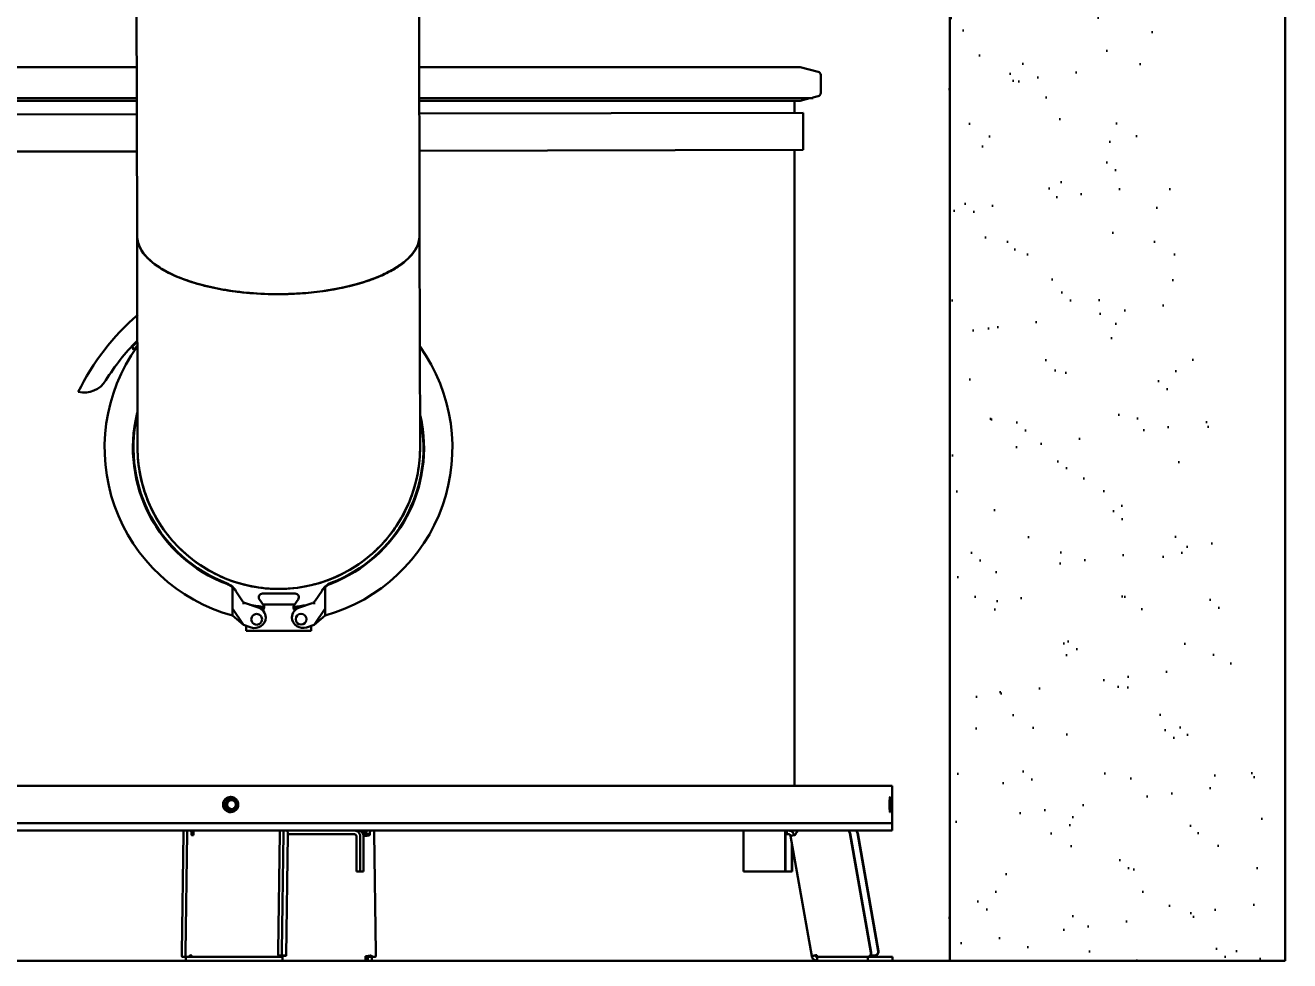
# Model space of a CAD drawing. Header units: millimetres. Extents: x 13935 to 21534, y -198 to 9202.
# Drawn here: x 18038 to 18718, y 1352 to 1856 of the extents above; entities that cross this region are included whole.
import ezdxf

# ---------------------------------------------------------------- set-up
doc = ezdxf.new("R2010")
doc.units = ezdxf.units.MM
doc.header["$LTSCALE"] = 326.7
doc.header["$PDMODE"] = 3
doc.header["$PDSIZE"] = 8
doc.layers.get('0').update_dxf_attribs({"linetype": 'CONTINUOUS'})
doc.layers.get('Defpoints').update_dxf_attribs({"linetype": 'CONTINUOUS'})
doc.styles.get("Standard").update_dxf_attribs({"font": 'calibri.ttf'})
doc.dimstyles.new('DIMSTYLE_1', dxfattribs={"dimtxt": 40, "dimasz": 35, "dimexe": 0.08, "dimexo": 1, "dimgap": 1, "dimtad": 1, "dimdsep": 46, "dimtxsty": 'Standard', "dimblk": '_FILLED', "dimblk1": '_FILLED', "dimblk2": '_FILLED', "dimcen": 0.09, "dimazin": 2, "dimtp": 0.01, "dimtm": 0.01, "dimtfac": 1, "dimtofl": 0, "dimtmove": 0, "dimatfit": 3, "dimldrblk": '_FILLED', "dimfxl": 1, "dimtolj": 1, "dimarcsym": 0})

# ---------------------------------------------------------------- blocks, each defined once
blk = doc.blocks.new('_FILLED')
at = {"color": 0, "linetype": 'ByBlock'}
blk.add_solid([(0, 0), (-1, 0.214), (-1, -0.214)], dxfattribs=at)
blk = doc.blocks.new('*D129')
at = {"color": 0, "linetype": 'Continuous', "lineweight": -2}
for p, q in [((17522.82, 2192.91), (17522.82, 2070.8)), ((18500.44, 2070.88), (17557.82, 2070.88)), ((18535.44, 1353.48), (18535.44, 2070.96))]:
    blk.add_line(p, q, dxfattribs=at)
at = {"layer": 'Defpoints', "color": 0}
for p in [(17522.82, 2193.91), (17522.82, 2070.88), (18535.44, 1352.48)]:
    blk.add_point(p, dxfattribs=at)
at = {"color": 0, "linetype": 'ByBlock', "lineweight": -2, "xscale": 35, "yscale": 35, "zscale": 35, "rotation": 180}
blk.add_blockref('_FILLED', (17522.82, 2070.88), dxfattribs=at)
at = {"color": 0, "linetype": 'ByBlock', "lineweight": -2, "xscale": 35, "yscale": 35, "zscale": 35}
blk.add_blockref('_FILLED', (18535.44, 2070.88), dxfattribs=at)
at = {"color": 0, "lineweight": 30, "insert": (17857.49, 2125.21), "char_height": 40, "attachment_point": 2, "line_spacing_factor": 0.9}
blk.add_mtext('\\A1;\\A1;1010', dxfattribs=at)

msp = doc.modelspace()

# ---------------------------------------------------------------- hatches: boundary and pattern name
at = {"linetype": 'Continuous', "lineweight": 30}
h = msp.add_hatch(dxfattribs=at)
h.set_pattern_fill('AR-SAND', color=0)
h.set_pattern_definition([(37.5, (7166.648, 127.31), (-1.60003, 48.94132), [0, -38.608, 0, -43.18, 0, -41.275]), (7.5, (7166.65, 127.31), (44.95233, 71.6825), [0, -20.828, 0, -34.798, 0, -13.335]), (327.5, (7135.406, 127.31), (79.09924, 0.14372), [0, -12.7, 0, -45.72, 0, -59.69]), (317.5, (7135.406, 127.31), (76.35565, 22.29293), [0, -6.35, 0, -29.972, 0, -34.29])])
edge = h.paths.add_edge_path()
edge.add_line((18535.27441, 1352.47516), (18715.8807, 1352.47516))
edge.add_line((18532.93526, 2651.18516), (18718.3807, 2652.18516))
edge.add_line((18535.27441, 1352.47516), (18530.43526, 2651.68516))
edge.add_line((18715.8807, 2651.68516), (18715.8807, 1352.47516))

# ---------------------------------------------------------------- linework, layer by layer
at = {"color": 0, "linetype": 'Continuous', "lineweight": 30}
for p, q in [((18535.43526, 1352.47516), (18535.43526, 3652.47516)), ((18715.8807, 1352.47516), (18715.8807, 3652.47516)), ((18097.84378, 1879.60786), (18098.13425, 1742.35102)), ((18249.84344, 1879.92944), (18250.13373, 1742.71997)), ((18097.94191, 1833.22646), (17893.88352, 1833.22646)), ((18454.86701, 1833.22646), (18249.94225, 1833.22646)), ((18464.61736, 1830.76425), (18454.86701, 1833.22646)), ((18465.97526, 1829.01938), (18465.97526, 1819.33093)), ((18464.61597, 1817.58572), (18461.77592, 1816.86853)), ((18461.87526, 1816.47516), (18461.87526, 1816.89362)), ((18097.97735, 1816.47516), (17886.87527, 1816.47516)), ((18097.98021, 1815.12386), (17893.88352, 1815.12386)), ((18461.87526, 1816.47516), (18249.97769, 1816.47516)), ((18454.86701, 1815.12386), (18249.98055, 1815.12386)), ((18451.87526, 1808.66671), (18451.87526, 1815.12386)), ((18460.21816, 1816.47516), (18454.86701, 1815.12386)), ((17896.4959, 1807.49171), (18097.99545, 1807.91802)), ((18249.99511, 1808.2396), (18456.49465, 1808.67648)), ((18456.49465, 1808.67648), (18456.53696, 1788.67653)), ((18098.03777, 1787.91806), (17896.53822, 1787.49175)), ((18456.53696, 1788.67653), (18250.03743, 1788.23964)), ((18451.87526, 1446.47516), (18451.87526, 1788.66666)), ((18098.14186, 1742.37623), (18098.13403, 1742.41746)), ((18098.13407, 1742.39839), (18098.13403, 1742.41746)), ((18098.13665, 1742.35103), (18098.13407, 1742.39839)), ((18098.37543, 1628.31437), (18098.13425, 1742.35102)), ((18098.13464, 1742.41418), (18098.1347, 1742.37621)), ((18098.14972, 1742.41421), (18098.14186, 1742.37623)), ((18250.37509, 1628.63595), (18250.13373, 1742.71997)), ((18250.1347, 1742.71998), (18250.13377, 1742.70203)), ((18250.1347, 1742.71998), (18250.13473, 1742.70203)), ((18180.79676, 1711.21274), (18180.52017, 1711.20714)), ((18180.52017, 1711.20714), (18180.68748, 1711.2081)), ((18180.79676, 1711.21274), (18180.5213, 1711.2024)), ((18180.52142, 1711.20191), (18180.6879, 1711.2086)), ((18180.68748, 1711.2081), (18180.73695, 1711.21153)), ((18095.5523, 1682.68688), (18096.13781, 1681.07261)), ((18149.3818, 1546.71641), (18149.38284, 1546.2402)), ((18149.38182, 1546.71647), (18149.38284, 1546.24023)), ((18154.81053, 1545.97115), (18151.25817, 1551.27499)), ((18155.3848, 1545.33357), (18155.38711, 1544.25664)), ((18163.28827, 1542.49753), (18156.36565, 1544.78858)), ((18163.95805, 1546.83033), (18166.13504, 1543.76212)), ((18183.16135, 1549.98766), (18165.58917, 1549.98766)), ((18184.79248, 1546.83033), (18182.61549, 1543.76212)), ((18192.40622, 1544.86592), (18185.49349, 1542.54518)), ((18193.38703, 1544.33818), (18193.38472, 1545.41512)), ((18193.95662, 1546.05572), (18197.4876, 1551.3769)), ((18199.38294, 1546.25181), (18199.38187, 1546.74721)), ((18199.38293, 1546.25179), (18199.38189, 1546.74715)), ((18155.41103, 1533.11306), (18149.39215, 1541.90207)), ((18149.40021, 1538.1485), (18155.41103, 1533.11306)), ((18165.87567, 1544.12766), (18182.87485, 1544.12766)), ((18199.39204, 1542.00937), (18193.41094, 1533.19461)), ((18199.40009, 1538.2558), (18193.41094, 1533.19461)), ((18155.41097, 1533.11308), (18159.50375, 1531.74836)), ((18156.87526, 1532.47045), (18156.87526, 1529.87045)), ((18189.32412, 1531.81235), (18193.411, 1533.19463)), ((18191.87526, 1532.47045), (18191.87526, 1529.87045)), ((18191.87526, 1529.87045), (18156.87526, 1529.87045)), ((17844.37527, 1446.47516), (18504.37526, 1446.47516)), ((18504.37526, 1422.47516), (18504.37526, 1446.47516)), ((18148.45845, 1432.48496), (18148.73667, 1432.47516)), ((18148.78006, 1434.01666), (18148.60854, 1434.02269)), ((18504.37526, 1426.47516), (17844.37527, 1426.47516)), ((18504.37526, 1422.47516), (17844.37527, 1422.47516)), ((18127.37913, 1420.80009), (18127.26872, 1422.47516)), ((18179.21844, 1420.80009), (18179.10803, 1422.47516)), ((18219.99522, 1422.47516), (18219.99522, 1420.47516)), ((18221.3714, 1420.80009), (18221.48181, 1422.47516)), ((18223.47563, 1422.47516), (18223.36522, 1420.80009)), ((18447.04143, 1422.47516), (18447.04143, 1420.47516)), ((18447.80268, 1422.47516), (18447.80268, 1420.47516)), ((18453.78139, 1422.47516), (18452.38018, 1420.80009)), ((18122.18659, 1356.87169), (18123.07647, 1421.117)), ((18125.07029, 1421.117), (18124.18041, 1356.87169)), ((18127.3704, 1420.16975), (18127.37913, 1420.80009)), ((18174.03594, 1357.59606), (18174.91578, 1421.117)), ((18176.9096, 1421.117), (18176.02975, 1357.59606)), ((18179.21869, 1420.1282), (18178.32002, 1355.24863)), ((18179.20971, 1420.16975), (18179.21844, 1420.80009)), ((18179.20971, 1420.16975), (18179.2187, 1420.12875)), ((18215.15739, 1420.47516), (18179.21394, 1420.47516)), ((18216.1543, 1400.47516), (18216.1543, 1419.47516)), ((18218.14812, 1400.47516), (18218.14812, 1419.47516)), ((18220.07377, 1420.47516), (18219.72258, 1420.47516)), ((18219.91667, 1419.47516), (18219.91667, 1400.47516)), ((18220.15114, 1419.64881), (18220.30586, 1419.9961)), ((18221.3714, 1420.80009), (18223.36522, 1420.80009)), ((18221.38013, 1420.16975), (18221.3714, 1420.80009)), ((18221.38013, 1420.16975), (18223.37395, 1420.16975)), ((18223.36522, 1420.80009), (18223.37395, 1420.16975)), ((18226.56394, 1356.87169), (18225.67405, 1421.117)), ((18424.36179, 1400.47516), (18424.36179, 1419.47516)), ((18446.80577, 1419.47516), (18446.80577, 1400.47516)), ((18446.96288, 1419.47516), (18446.96288, 1400.47516)), ((18448.79959, 1420.47516), (18447.04143, 1420.47516)), ((18461.1441, 1354.95577), (18449.77195, 1419.65037)), ((18450.41928, 1400.47516), (18450.41928, 1415.96778)), ((18452.38018, 1420.80009), (18452.49098, 1420.16975)), ((18492.97402, 1356.87169), (18481.68085, 1421.117)), ((18481.83796, 1421.117), (18493.13113, 1356.87169)), ((18496.93153, 1357.59606), (18485.76569, 1421.117)), ((18485.9228, 1421.117), (18497.08864, 1357.59606)), ((18450.57639, 1400.47516), (18450.57639, 1415.07401)), ((18216.1543, 1400.47516), (18219.91667, 1400.47516)), ((18424.36179, 1400.47516), (18450.57639, 1400.47516)), ((18122.34131, 1354.5244), (18126.46112, 1354.5244)), ((18124.2845, 1354.47516), (18176.31978, 1354.47516)), ((18124.2845, 1354.47516), (18124.2845, 1352.47516)), ((18126.46112, 1354.5244), (18126.47429, 1355.47516)), ((18174.19066, 1355.24876), (18178.31047, 1355.24876)), ((18175.55496, 1354.95421), (18175.42374, 1355.24876)), ((18177.20874, 1355.04591), (18176.31874, 1355.24849)), ((18176.31978, 1354.47516), (18176.31978, 1352.47516)), ((18178.31971, 1355.22587), (18178.31047, 1355.24876)), ((18221.27932, 1354.47516), (18224.46603, 1354.47516)), ((18221.27932, 1352.47516), (18221.27932, 1354.47516)), ((18222.22639, 1354.47516), (18222.22639, 1352.47516)), ((18222.2894, 1354.5244), (18222.28276, 1355.00368)), ((18222.2894, 1354.5244), (18226.40921, 1354.5244)), ((18224.27005, 1355.47516), (18224.28322, 1354.5244)), ((18224.38528, 1354.47516), (18224.38528, 1352.47516)), ((18224.43513, 1354.47516), (18224.43513, 1352.47516)), ((18224.46603, 1354.47516), (18224.46603, 1352.47516)), ((18461.14411, 1354.95573), (18461.15351, 1354.95421)), ((18463.11703, 1355.30151), (18461.15351, 1354.95421)), ((18463.11703, 1355.30151), (18463.1139, 1355.30201)), ((18463.86314, 1355.47516), (18464.03026, 1354.5244)), ((18464.02417, 1354.47516), (18504.5602, 1354.47516)), ((18464.02417, 1354.47516), (18464.02417, 1352.47516)), ((18491.01049, 1354.5244), (18464.03026, 1354.5244)), ((18491.41802, 1354.47516), (18491.41802, 1352.47516)), ((18492.70106, 1355.24876), (18494.968, 1355.24876)), ((18504.5602, 1352.47516), (18504.5602, 1354.47516)), ((18715.8807, 1352.47516), (17844.19032, 1352.47516))]:
    msp.add_line(p, q, dxfattribs=at)
msp.add_circle((18186.34975, 1536.19734), 2.9, dxfattribs=at)
for centre, radius, start, end in [((18464.17526, 1829.01938), 1.8, 0, 75.78218842), ((18464.17526, 1819.33093), 1.8, 284.21781158, 0), ((18234.82384, 1743.24904), 15.38481, 338.11585075, 340.45064007), ((18233.94685, 1743.73025), 16.38034, 337.69950976, 338.40735115), ((18234.95885, 1743.19639), 15.23979, 338.86667098, 340.46774989), ((18173.88953, 1891.54849), 180.46848, 270.80883473, 272.10598861), ((18173.8463, 1894.85758), 183.77711, 270.80778678, 272.13941052), ((18173.94433, 1892.14163), 181.05939, 272.14049547, 272.80036556), ((18173.95544, 1889.53688), 178.4558, 272.17794885, 272.83755516), ((18182.28151, 1602.19496), 128.76, 130.61091364, 154.08275189), ((18174.20658, 1628.4015), 93.6, 144.39991499, 254.63153871), ((18182.28151, 1602.19496), 118.76, 135.21073567, 148.20074528), ((18184.99461, 1604.55871), 118.76, 136.92282265, 138.86267236), ((18184.99461, 1604.55871), 117.26, 137.70768861, 139.26851671), ((18174.20658, 1628.4015), 93.6, 285.6143724, 35.53638095), ((18069.44885, 1672.15214), 14, 257.72080032, 328.20074528), ((18174.20658, 1628.4015), 78.34359, 166.13102806, 249.1658456), ((18174.20658, 1628.4015), 77.99999, 167.63741487, 249.01208982), ((18174.20658, 1628.4015), 78.34359, 291.0800429, 12.60768574), ((18174.20658, 1628.4015), 77.99999, 291.23382129, 11.10729266), ((18173.94842, 1628.47426), 75.5742, 180.12122017, 180.37876192), ((18174.37526, 1628.47516), 76, 180.12121862, 0.14845877), ((18172.87739, 1628.45595), 77.49791, 357.72451284, 0.13307712), ((18142.58791, 1545.31346), 10.55726, 62.76136056, 69.16687407), ((18142.62067, 1545.3779), 10.48497, 56.3411697, 62.75933697), ((18142.6597, 1545.43836), 10.41302, 50.95331683, 56.33551791), ((18142.70361, 1545.49365), 10.34242, 49.88502783, 50.94929473), ((18142.26107, 1545.15234), 10.88922, 43.99415376, 49.26137671), ((18142.5578, 1545.44065), 10.47549, 33.84520661, 43.9870143), ((18206.13864, 1545.63214), 10.38473, 145.28412403, 146.43160531), ((18206.14668, 1545.62655), 10.39452, 141.45440489, 145.283994), ((18206.24679, 1545.54366), 10.52447, 136.26094296, 141.44110376), ((18206.50919, 1545.29013), 10.88934, 130.98456369, 136.25171505), ((18206.1093, 1545.5763), 10.41167, 123.93922562, 130.35616521), ((18206.14107, 1545.52664), 10.47061, 117.4715209, 123.93174767), ((18206.18385, 1545.44295), 10.5646, 111.07711456, 117.4679809), ((18165.58917, 1547.98766), 2, 90, 215.35689026), ((18183.16135, 1547.98766), 2, 324.64310974, 90), ((18125.85683, 1539.26618), 23.60046, 359.76373819, 1.07811626), ((18174.37526, 1628.47516), 86, 259.68396002, 264.71309113), ((18161.40313, 1536.80137), 6, 3.17477821, 71.68800673), ((18174.37526, 1628.47516), 87, 263.62253043, 264.72743237), ((18164.50391, 1542.60478), 2, 307.7417596, 38.54751904), ((18187.40307, 1536.85717), 6, 108.55790438, 177.0711329), ((18184.24662, 1542.60478), 2, 144.64310974, 232.2582404), ((18174.37526, 1628.47516), 86, 275.28525318, 279.98122605), ((18174.37526, 1628.47516), 87, 275.25429513, 276.46854397), ((18237.70206, 1539.27968), 38.36534, 178.20813783, 179.1971014), ((18161.40176, 1537.44024), 6, 251.55918806, 357.0711329), ((18187.4017, 1537.49604), 6, 183.17477821, 288.68672305), ((18148.80794, 1436.47518), 4.12648, 172.11851767, 187.94148908), ((18148.81988, 1436.4706), 4.13894, 169.66865945, 172.0784386), ((18148.82111, 1436.4797), 4.14014, 187.97826987, 191.01115903), ((18148.78206, 1436.47517), 4.03198, 172.06971897, 187.99044865), ((18148.75845, 1436.47566), 4.00853, 169.58357404, 172.03009072), ((18148.75875, 1436.47467), 4.00883, 188.02973754, 191.10950752), ((18148.74652, 1436.48291), 3.99463, 145.60387337, 146.57942559), ((18148.45207, 1436.57501), 4.00015, 87.71518734, 89.99748217), ((18148.78021, 1436.49035), 2.4433, 86.26545154, 90.00359014), ((18149.0561, 1436.49136), 2.44228, 92.7435166, 96.4195055), ((18148.78077, 1436.50038), 2.43325, 85.97455702, 86.26317162), ((18148.74664, 1436.46742), 3.99474, 213.70208576, 214.83480051), ((18148.45391, 1436.37144), 3.99628, 270.00224017, 272.27335078), ((18148.77996, 1436.46557), 2.4489, 270.00239293, 272.74411266), ((18149.0561, 1436.45597), 2.43931, 263.56473164, 265.97339934), ((18149.05563, 1436.44993), 2.43325, 265.97455702, 266.26317162), ((18216.9259, 1419.519), 2.95615, 88.49813104, 89.99924538), ((18216.88734, 1419.47161), 3.02933, 0.06715189, 19.49308336), ((18117.32341, 1355.43112), 10.22598, 357.33856125, 359.27375721), ((18199.10945, 1357.25008), 25.0759, 179.20945282, 180.00301336), ((18141.11835, 1355.42638), 34.43984, 358.40810092, 359.21446162), ((18201.10327, 1357.25008), 25.0759, 179.20945282, 180.00301336), ((18221.04697, 1372.11133), 17.15712, 270.00088653, 270.55114276), ((18255.45694, 1355.42587), 34.41293, 180.78530713, 181.60083959), ((18467.87069, 1355.47668), 1.00152, 253.73824034, 269.92753686), ((18491.16708, 1356.50996), 1.98556, 270.01513562, 276.97104073), ((18494.95202, 1357.24844), 2.0098, 0.00918278, 9.96007127), ((18495.10913, 1357.24844), 2.0098, 0.00918278, 9.96007127)]:
    msp.add_arc(centre, radius, start, end, dxfattribs=at)
for points, knots in [([(18099.03834, 1737.58259), (18098.89161, 1737.97429), (18098.3822, 1739.52396), (18098.14057, 1741.1638), (18098.13418, 1742.37632)], [0, 0, 0, 0, 0.256489902, 1, 1, 1, 1]), ([(18099.03265, 1737.5824), (18098.88614, 1737.97205), (18098.37795, 1739.51327), (18098.14097, 1741.14503), (18098.13425, 1742.35102)], [0, 0, 0, 0, 0.256601594, 1, 1, 1, 1]), ([(18098.13485, 1742.34235), (18098.14672, 1740.28106), (18099.32136, 1735.80234), (18103.93006, 1729.87024), (18111.08497, 1724.51772), (18120.65197, 1719.8119), (18132.41435, 1715.92181), (18146.00292, 1713.03156), (18160.88882, 1711.31516), (18171.19499, 1711.02378), (18176.43709, 1711.098)], [0, 0, 0, 0, 0.068622815, 0.148305576, 0.245828505, 0.363769809, 0.501798324, 0.657258116, 0.825469395, 1, 1, 1, 1]), ([(18249.17769, 1737.7022), (18249.3399, 1738.11209), (18249.90457, 1739.72438), (18250.17042, 1741.45235), (18250.13373, 1742.71997)], [0, 0, 0, 0, 0.257947331, 1, 1, 1, 1]), ([(18250.13373, 1742.71997), (18250.13454, 1742.33574), (18250.06772, 1740.76835), (18249.71723, 1739.21646), (18249.32164, 1738.10115)], [0, 0, 0, 0, 0.245106028, 1, 1, 1, 1]), ([(18250.13473, 1742.70203), (18250.13501, 1742.31725), (18250.06705, 1740.75568), (18249.7155, 1739.21022), (18249.32177, 1738.101)], [0, 0, 0, 0, 0.246371386, 1, 1, 1, 1]), ([(18180.5213, 1711.2024), (18170.82057, 1710.84551), (18156.50843, 1711.42638), (18138.38087, 1714.50612), (18126.50615, 1717.70817), (18116.37421, 1721.73473), (18106.56146, 1727.35033), (18100.6717, 1733.2232), (18099.03265, 1737.5824)], [0, 0, 0, 0, 0.326407279, 0.478833623, 0.617545129, 0.739517997, 0.843403308, 1, 1, 1, 1]), ([(18176.4372, 1711.09874), (18167.11814, 1710.96706), (18153.43455, 1711.77025), (18136.17499, 1715.02221), (18124.95331, 1718.24453), (18115.40555, 1722.22333), (18106.13121, 1727.72496), (18100.60474, 1733.40104), (18099.03834, 1737.58259)], [0, 0, 0, 0, 0.328349481, 0.480220081, 0.618043664, 0.739228116, 0.842684263, 1, 1, 1, 1]), ([(18249.10001, 1737.51465), (18247.58265, 1733.73585), (18242.74639, 1728.56202), (18234.57105, 1723.35828), (18226.26264, 1719.5487), (18216.48748, 1716.32302), (18201.27982, 1712.80779), (18189.13758, 1711.53218), (18180.79676, 1711.21274)], [0, 0, 0, 0, 0.16083463, 0.264211254, 0.384185757, 0.520169923, 0.670321063, 1, 1, 1, 1]), ([(18182.78979, 1711.29988), (18190.91627, 1711.70265), (18202.72736, 1713.05604), (18217.49385, 1716.61883), (18226.9647, 1719.83176), (18235.00357, 1723.60866), (18242.94746, 1728.73776), (18247.59089, 1733.82976), (18249.10205, 1737.5145)], [0, 0, 0, 0, 0.329993135, 0.479800174, 0.615419327, 0.735111245, 0.838477112, 1, 1, 1, 1]), ([(18249.17367, 1737.70184), (18247.7394, 1733.99065), (18243.09542, 1728.87326), (18235.18589, 1723.69909), (18223.77443, 1718.321), (18206.13862, 1713.46847), (18190.95592, 1711.69798), (18182.79019, 1711.29846)], [0, 0, 0, 0, 0.160990506, 0.264129041, 0.383765324, 0.669194404, 1, 1, 1, 1]), ([(18250.31419, 1625.37895), (18249.93857, 1615.97596), (18245.5317, 1596.94182), (18228.70571, 1572.62348), (18203.29883, 1556.01313), (18172.93228, 1550.42582), (18142.82419, 1557.1276), (18118.09895, 1574.60494), (18102.16763, 1599.43756), (18098.43802, 1618.57486), (18098.37588, 1627.97467)], [0, 0, 0, 0, 0.120804302, 0.244054907, 0.370916512, 0.500504431, 0.629922905, 0.756411078, 0.879330113, 1, 1, 1, 1]), ([(18154.97478, 1545.74927), (18154.95061, 1545.78539), (18154.90622, 1545.86176), (18154.87374, 1545.94405), (18154.86076, 1545.98669)], [0, 0, 0, 0, 0.493704866, 1, 1, 1, 1]), ([(18155.16126, 1545.53053), (18155.1268, 1545.56405), (18155.06033, 1545.6334), (18155.0014, 1545.70947), (18154.97478, 1545.74927)], [0, 0, 0, 0, 0.501005166, 1, 1, 1, 1]), ([(18155.38487, 1545.33365), (18155.34677, 1545.36541), (18155.27062, 1545.42918), (18155.1969, 1545.49585), (18155.16126, 1545.53053)], [0, 0, 0, 0, 0.499357341, 1, 1, 1, 1]), ([(18192.76909, 1545.01493), (18192.71408, 1544.99646), (18192.59719, 1544.96885), (18192.47687, 1544.96692), (18192.4159, 1544.97237)], [0, 0, 0, 0, 0.486622654, 1, 1, 1, 1]), ([(18149.39215, 1541.90192), (18149.39332, 1541.33517), (18149.43173, 1540.6049), (18149.4502, 1539.8743), (18149.45311, 1539.71023)], [0, 0, 0, 0, 0.775475026, 1, 1, 1, 1]), ([(18149.43116, 1538.41032), (18149.42596, 1538.34472), (18149.41756, 1538.25713), (18149.40401, 1538.17027), (18149.40021, 1538.1485)], [0, 0, 0, 0, 0.748636749, 1, 1, 1, 1]), ([(18163.01911, 1533.3091), (18162.29905, 1533.16718), (18160.67981, 1533.47848), (18159.33757, 1535.51041), (18159.81059, 1537.89783), (18161.18524, 1538.80714), (18161.90517, 1538.95394)], [0, 0, 0, 0, 0.250059493, 0.49972583, 0.749654655, 1, 1, 1, 1]), ([(18161.90517, 1538.95394), (18162.62589, 1539.1009), (18164.25343, 1538.79665), (18165.59915, 1536.75693), (18165.12698, 1534.36071), (18163.74219, 1533.45162), (18163.01911, 1533.3091)], [0, 0, 0, 0, 0.249862375, 0.499539292, 0.749644155, 1, 1, 1, 1]), ([(18199.40009, 1538.2558), (18199.36716, 1538.24659), (18199.41212, 1538.48434), (18199.27515, 1538.84908), (18199.33531, 1539.43188), (18199.34049, 1539.81729)], [0, 0, 0, 0, 0.065595526, 0.260647966, 1, 1, 1, 1]), ([(18148.45224, 1440.57516), (18147.40925, 1440.57516), (18145.23429, 1439.68445), (18143.93267, 1436.47499), (18145.2345, 1433.26574), (18147.40932, 1432.37516), (18148.45224, 1432.37516)], [0, 0, 0, 0, 0.249719332, 0.500014959, 0.750297606, 1, 1, 1, 1]), ([(18145.4124, 1438.68308), (18145.26499, 1438.45969), (18145.01441, 1437.98194), (18144.86439, 1437.46375), (18144.81598, 1437.20041)], [0, 0, 0, 0, 0.499892582, 1, 1, 1, 1]), ([(18148.73837, 1440.47515), (18148.41704, 1440.47521), (18147.77156, 1440.39668), (18146.862, 1440.04952), (18146.06187, 1439.49401), (18145.63216, 1439.0051), (18145.45035, 1438.73952)], [0, 0, 0, 0, 0.249829309, 0.499722999, 0.749769042, 1, 1, 1, 1]), ([(18148.52822, 1433.48251), (18148.14012, 1433.50982), (18147.36602, 1433.7211), (18146.421, 1434.45681), (18145.82709, 1435.49958), (18145.67656, 1436.69048), (18145.99133, 1437.8487), (18146.72463, 1438.79819), (18147.76293, 1439.39438), (18148.55879, 1439.49511), (18148.94683, 1439.4678)], [0, 0, 0, 0, 0.124832731, 0.249785062, 0.374884773, 0.500072062, 0.625237831, 0.750285682, 0.875186965, 1, 1, 1, 1]), ([(18148.60854, 1434.02269), (18148.2975, 1434.04457), (18147.6772, 1434.21098), (18146.91297, 1434.78991), (18146.4194, 1435.61406), (18146.26981, 1436.5633), (18146.48521, 1437.49974), (18147.03505, 1438.2873), (18147.83786, 1438.81123), (18148.46826, 1438.93363), (18148.78006, 1438.93365)], [0, 0, 0, 0, 0.124826043, 0.249767694, 0.374852887, 0.500031072, 0.625199115, 0.75025958, 0.875175526, 1, 1, 1, 1]), ([(18148.78303, 1438.91833), (18148.48848, 1438.88518), (18147.90587, 1438.70852), (18147.18819, 1438.15024), (18146.71525, 1437.37165), (18146.55054, 1436.47537), (18146.7151, 1435.57906), (18147.1879, 1434.80039), (18147.90552, 1434.24196), (18148.48814, 1434.06525), (18148.7827, 1434.03203)], [0, 0, 0, 0, 0.124821872, 0.249757258, 0.374829884, 0.499994464, 0.625159097, 0.750231857, 0.875168046, 1, 1, 1, 1]), ([(18148.94683, 1439.4678), (18149.33492, 1439.44049), (18150.10903, 1439.22921), (18151.05404, 1438.4935), (18151.64795, 1437.45074), (18151.79849, 1436.25984), (18151.48372, 1435.10162), (18150.75042, 1434.15212), (18149.71211, 1433.55593), (18148.91625, 1433.45521), (18148.52822, 1433.48251)], [0, 0, 0, 0, 0.124832731, 0.249785062, 0.374884773, 0.500072062, 0.625237831, 0.750285682, 0.875186965, 1, 1, 1, 1]), ([(18148.61243, 1432.3783), (18149.63026, 1432.41867), (18151.71543, 1433.34455), (18152.95495, 1436.47461), (18151.71593, 1439.60583), (18149.6299, 1440.53139), (18148.61154, 1440.57198)], [0, 0, 0, 0, 0.24967717, 0.499932754, 0.750193528, 1, 1, 1, 1]), ([(18148.95158, 1438.92763), (18149.25784, 1438.90608), (18149.86853, 1438.74419), (18150.62554, 1438.18139), (18151.12317, 1437.37787), (18151.28979, 1436.44721), (18151.10261, 1435.52049), (18150.58732, 1434.72824), (18149.81801, 1434.18242), (18149.20386, 1434.03418), (18148.8972, 1434.01948)], [0, 0, 0, 0, 0.124822806, 0.249758423, 0.374835784, 0.500008635, 0.625178299, 0.750247831, 0.875174768, 1, 1, 1, 1]), ([(18503.3555, 1440.57516), (18503.24319, 1440.57516), (18503.22371, 1439.96471), (18503.07135, 1439.29403), (18503.03326, 1437.94307), (18502.993, 1436.47432), (18503.03839, 1435.00914), (18503.05676, 1433.65029), (18503.2495, 1432.99788), (18503.22279, 1432.37516), (18503.33242, 1432.37516)], [0, 0, 0, 0, 0.040786377, 0.149259399, 0.310561132, 0.500515748, 0.69045678, 0.851738595, 0.96018966, 1, 1, 1, 1]), ([(18503.3555, 1432.37516), (18503.4669, 1432.37516), (18503.47379, 1432.98846), (18503.61153, 1433.65574), (18503.63149, 1435.00802), (18503.66338, 1436.47521), (18503.63149, 1437.94239), (18503.61151, 1439.29467), (18503.4738, 1439.96192), (18503.46688, 1440.57516), (18503.3555, 1440.57516)], [0, 0, 0, 0, 0.040472217, 0.148720651, 0.309967353, 0.50000494, 0.690046744, 0.851291377, 0.959534089, 1, 1, 1, 1]), ([(18144.82504, 1435.70223), (18144.85041, 1435.57304), (18144.97668, 1435.0629), (18145.20492, 1434.57824), (18145.42328, 1434.25084)], [0, 0, 0, 0, 0.250683341, 1, 1, 1, 1]), ([(18145.46775, 1434.18558), (18145.8038, 1433.70268), (18146.70282, 1432.87699), (18147.87225, 1432.52622), (18148.45845, 1432.48496)], [0, 0, 0, 0, 0.500284804, 1, 1, 1, 1]), ([(18123.07647, 1421.117), (18123.07835, 1421.25273), (18123.08941, 1421.70679), (18123.10872, 1422.16186), (18123.14948, 1422.47787)], [0, 0, 0, 0, 0.298735762, 1, 1, 1, 1]), ([(18125.1433, 1422.47788), (18125.13226, 1422.39228), (18125.08889, 1421.93978), (18125.07539, 1421.48506), (18125.07029, 1421.117)], [0, 0, 0, 0, 0.18995498, 1, 1, 1, 1]), ([(18128.44467, 1419.9961), (18128.44919, 1420.32257), (18128.46495, 1420.9146), (18128.50701, 1421.61021), (18128.55252, 1422.04562), (18128.5898, 1422.27267), (18128.61892, 1422.39696), (18128.65633, 1422.47516), (18128.67675, 1422.47516)], [0, 0, 0, 0, 0.39062563, 0.709583157, 0.829945808, 0.91931656, 0.975570642, 1, 1, 1, 1]), ([(18174.91578, 1421.117), (18174.91766, 1421.25273), (18174.92872, 1421.70679), (18174.94803, 1422.16186), (18174.98879, 1422.47787)], [0, 0, 0, 0, 0.298735762, 1, 1, 1, 1]), ([(18176.98261, 1422.47788), (18176.97157, 1422.39228), (18176.9282, 1421.93978), (18176.9147, 1421.48506), (18176.9096, 1421.117)], [0, 0, 0, 0, 0.18995498, 1, 1, 1, 1]), ([(18218.14812, 1419.47516), (18218.14812, 1419.86532), (18217.99263, 1420.65377), (18217.32741, 1421.65085), (18216.33337, 1422.31884), (18215.54645, 1422.47516), (18215.15739, 1422.47516)], [0, 0, 0, 0, 0.250378466, 0.500505403, 0.750336322, 1, 1, 1, 1]), ([(18217.00338, 1422.47414), (18217.59379, 1422.45867), (18218.79422, 1422.05801), (18219.54492, 1421.03983), (18219.74303, 1420.48247)], [0, 0, 0, 0, 0.499616281, 1, 1, 1, 1]), ([(18220.30586, 1419.9961), (18220.30134, 1420.32257), (18220.28557, 1420.9146), (18220.24352, 1421.61021), (18220.19801, 1422.04562), (18220.16073, 1422.27267), (18220.13161, 1422.39696), (18220.09419, 1422.47516), (18220.07377, 1422.47516)], [0, 0, 0, 0, 0.39062563, 0.709583157, 0.829945808, 0.91931656, 0.975570642, 1, 1, 1, 1]), ([(18225.67405, 1421.117), (18225.67217, 1421.25273), (18225.66112, 1421.70679), (18225.6418, 1422.16186), (18225.60105, 1422.47787)], [0, 0, 0, 0, 0.298735762, 1, 1, 1, 1]), ([(18424.36179, 1419.47516), (18424.36179, 1419.85792), (18424.36978, 1420.41403), (18424.39857, 1421.1204), (18424.42701, 1421.571), (18424.45975, 1421.93511), (18424.49973, 1422.22091), (18424.53306, 1422.37284), (18424.57287, 1422.47516), (18424.59745, 1422.47516)], [0, 0, 0, 0, 0.379228299, 0.550628902, 0.701088829, 0.824862353, 0.917395723, 0.975645131, 1, 1, 1, 1]), ([(18447.04143, 1422.47516), (18447.02467, 1422.47516), (18446.99065, 1422.41737), (18446.96485, 1422.31797), (18446.93106, 1422.14231), (18446.88874, 1421.79791), (18446.84648, 1421.23781), (18446.82723, 1420.75807), (18446.81966, 1420.48983)], [0, 0, 0, 0, 0.024971285, 0.079755369, 0.166577828, 0.284075951, 0.600349572, 1, 1, 1, 1]), ([(18451.73775, 1420.03515), (18451.61164, 1420.70059), (18450.87204, 1421.9824), (18449.47554, 1422.47516), (18448.79959, 1422.47516)], [0, 0, 0, 0, 0.500494406, 1, 1, 1, 1]), ([(18481.68085, 1421.117), (18481.63222, 1421.39363), (18481.41504, 1421.93207), (18480.9937, 1422.33163), (18480.75436, 1422.47787)], [0, 0, 0, 0, 0.500341791, 1, 1, 1, 1]), ([(18480.91145, 1422.47788), (18481.1508, 1422.33164), (18481.57215, 1421.93208), (18481.78933, 1421.39363), (18481.83796, 1421.117)], [0, 0, 0, 0, 0.499658335, 1, 1, 1, 1]), ([(18485.76569, 1421.117), (18485.71706, 1421.39363), (18485.49988, 1421.93207), (18485.07854, 1422.33163), (18484.8392, 1422.47787)], [0, 0, 0, 0, 0.500341791, 1, 1, 1, 1]), ([(18484.99629, 1422.47788), (18485.23563, 1422.33164), (18485.65699, 1421.93208), (18485.87417, 1421.39363), (18485.9228, 1421.117)], [0, 0, 0, 0, 0.499658335, 1, 1, 1, 1]), ([(18127.3704, 1420.16975), (18127.38731, 1420.13178), (18127.52317, 1420.08582), (18127.74298, 1420.03683), (18128.07379, 1420.00425), (18128.31545, 1419.9961), (18128.44467, 1419.9961)], [0, 0, 0, 0, 0.113131403, 0.337856681, 0.648295772, 1, 1, 1, 1]), ([(18215.15739, 1420.47516), (18215.41184, 1420.47516), (18215.94229, 1420.26098), (18216.1543, 1419.73016), (18216.1543, 1419.47516)], [0, 0, 0, 0, 0.499453105, 1, 1, 1, 1]), ([(18220.07377, 1420.47516), (18220.0764, 1420.47516), (18220.09591, 1420.4588), (18220.09657, 1420.43384), (18220.10081, 1420.41407)], [0, 0, 0, 0, 0.115061302, 1, 1, 1, 1]), ([(18220.10081, 1420.41407), (18220.1217, 1420.31669), (18220.13887, 1420.06013), (18220.14897, 1419.80501), (18220.15114, 1419.64881)], [0, 0, 0, 0, 0.389324395, 1, 1, 1, 1]), ([(18220.15114, 1419.64881), (18220.53878, 1419.64881), (18221.26982, 1419.6724), (18222.23986, 1419.77332), (18222.90359, 1419.90393), (18223.24674, 1420.0434), (18223.35435, 1420.12575), (18223.37395, 1420.16975)], [0, 0, 0, 0, 0.35110315, 0.661074834, 0.88540333, 0.956373046, 1, 1, 1, 1]), ([(18221.38013, 1420.16975), (18221.36321, 1420.13178), (18221.22735, 1420.08582), (18221.00754, 1420.03683), (18220.67673, 1420.00425), (18220.43508, 1419.9961), (18220.30586, 1419.9961)], [0, 0, 0, 0, 0.113131403, 0.337856681, 0.648295772, 1, 1, 1, 1]), ([(18446.81966, 1420.48983), (18446.81733, 1420.40749), (18446.8091, 1420.06932), (18446.80577, 1419.73104), (18446.80577, 1419.47516)], [0, 0, 0, 0, 0.243537773, 1, 1, 1, 1]), ([(18446.96288, 1419.47516), (18446.96288, 1419.60275), (18446.96628, 1419.83818), (18446.97953, 1420.11685), (18446.99553, 1420.29515), (18447.00884, 1420.39041), (18447.02, 1420.44103), (18447.03324, 1420.47516), (18447.04143, 1420.47516)], [0, 0, 0, 0, 0.379258306, 0.701052034, 0.824860495, 0.917397746, 0.975635008, 1, 1, 1, 1]), ([(18448.79959, 1420.47516), (18449.02698, 1420.47516), (18449.49702, 1420.30761), (18449.74191, 1419.8732), (18449.78135, 1419.64881)], [0, 0, 0, 0, 0.499510025, 1, 1, 1, 1]), ([(18449.77201, 1419.65033), (18449.77196, 1419.65055), (18449.77224, 1419.65118), (18449.77273, 1419.65153), (18449.77304, 1419.65175)], [0, 0, 0, 0, 0.373496445, 1, 1, 1, 1]), ([(18449.77304, 1419.65175), (18449.79108, 1419.66448), (18449.87123, 1419.67326), (18450.02507, 1419.71567), (18450.27628, 1419.76125), (18450.60579, 1419.82679), (18451.00751, 1419.90151), (18451.6434, 1420.01877), (18452.14453, 1420.10847), (18452.49098, 1420.16975)], [0, 0, 0, 0, 0.023930977, 0.083211296, 0.175902698, 0.298914422, 0.448150154, 0.618589994, 1, 1, 1, 1]), ([(18122.34131, 1354.5244), (18122.32186, 1354.5244), (18122.29447, 1354.61076), (18122.2689, 1354.73194), (18122.24106, 1354.96533), (18122.21825, 1355.25772), (18122.19999, 1355.61568), (18122.18389, 1356.15937), (18122.1826, 1356.58338), (18122.18659, 1356.87169)], [0, 0, 0, 0, 0.024669927, 0.085418372, 0.18170645, 0.309428107, 0.462714459, 0.634317639, 1, 1, 1, 1]), ([(18124.18041, 1356.87169), (18124.17642, 1356.58338), (18124.17771, 1356.15937), (18124.19381, 1355.61568), (18124.21207, 1355.25772), (18124.23488, 1354.96533), (18124.26272, 1354.73194), (18124.28829, 1354.61076), (18124.31568, 1354.5244), (18124.33513, 1354.5244)], [0, 0, 0, 0, 0.365682141, 0.537285298, 0.690571673, 0.818293388, 0.914581531, 0.975330039, 1, 1, 1, 1]), ([(18126.45951, 1354.9998), (18126.54695, 1354.9932), (18126.90618, 1354.96935), (18127.2662, 1354.95762), (18127.53852, 1354.95501)], [0, 0, 0, 0, 0.243566777, 1, 1, 1, 1]), ([(18127.54856, 1355.30151), (18127.41934, 1355.30151), (18127.17769, 1355.30966), (18126.84688, 1355.34223), (18126.62707, 1355.39122), (18126.49121, 1355.43719), (18126.47429, 1355.47516)], [0, 0, 0, 0, 0.351704556, 0.662143662, 0.886868759, 1, 1, 1, 1]), ([(18127.4712, 1354.47516), (18127.48397, 1354.47516), (18127.49747, 1354.53663), (18127.51386, 1354.61628), (18127.52804, 1354.77451), (18127.53518, 1354.88964), (18127.53836, 1354.95629)], [0, 0, 0, 0, 0.078174683, 0.27769064, 0.591296645, 1, 1, 1, 1]), ([(18174.19066, 1355.24876), (18174.17427, 1355.24876), (18174.14773, 1355.31697), (18174.12551, 1355.41827), (18174.09885, 1355.60874), (18174.06684, 1355.96536), (18174.04036, 1356.52271), (18174.03355, 1356.99359), (18174.03355, 1357.24876)], [0, 0, 0, 0, 0.024355338, 0.082605877, 0.175141065, 0.29891704, 0.620763931, 1, 1, 1, 1]), ([(18175.39935, 1355.24687), (18175.39746, 1355.14427), (18175.39056, 1354.96369), (18175.37899, 1354.70854), (18175.35272, 1354.58325), (18175.34332, 1354.47516), (18175.32287, 1354.47516)], [0, 0, 0, 0, 0.394765421, 0.713245444, 0.92135375, 1, 1, 1, 1]), ([(18175.55496, 1354.95421), (18175.70364, 1354.95421), (18176.25581, 1354.96165), (18176.80833, 1354.99525), (18177.20874, 1355.04591)], [0, 0, 0, 0, 0.269209242, 1, 1, 1, 1]), ([(18176.02737, 1357.24876), (18176.02737, 1356.99359), (18176.03418, 1356.52271), (18176.06066, 1355.96536), (18176.09267, 1355.60874), (18176.11933, 1355.41827), (18176.14155, 1355.31697), (18176.16809, 1355.24876), (18176.18448, 1355.24876)], [0, 0, 0, 0, 0.379235923, 0.701082819, 0.824858832, 0.917394062, 0.975644641, 1, 1, 1, 1]), ([(18177.20874, 1355.04591), (18177.36449, 1355.05002), (18177.63403, 1355.06134), (18177.99376, 1355.10191), (18178.19078, 1355.13956), (18178.31915, 1355.19366), (18178.31967, 1355.22588)], [0, 0, 0, 0, 0.409097107, 0.718630018, 0.91539265, 1, 1, 1, 1]), ([(18221.05744, 1354.4645), (18221.06499, 1354.19571), (18221.08421, 1353.715), (18221.1265, 1353.15378), (18221.16883, 1352.8087), (18221.20269, 1352.63268), (18221.22845, 1352.53307), (18221.26253, 1352.47516), (18221.27932, 1352.47516)], [0, 0, 0, 0, 0.39967978, 0.715918631, 0.833430268, 0.920245828, 0.975040612, 1, 1, 1, 1]), ([(18222.29101, 1354.9998), (18222.20357, 1354.9932), (18221.84434, 1354.96935), (18221.48432, 1354.95762), (18221.21201, 1354.95501)], [0, 0, 0, 0, 0.243566777, 1, 1, 1, 1]), ([(18221.27932, 1354.47516), (18221.26656, 1354.47516), (18221.25306, 1354.53663), (18221.23667, 1354.61628), (18221.22249, 1354.77451), (18221.21535, 1354.88964), (18221.21217, 1354.95629)], [0, 0, 0, 0, 0.078174683, 0.27769064, 0.591296645, 1, 1, 1, 1]), ([(18224.27005, 1355.47516), (18224.23758, 1355.40227), (18224.0141, 1355.28661), (18223.61055, 1355.16949), (18223.00285, 1355.06498), (18222.54461, 1355.01894), (18222.29101, 1354.9998)], [0, 0, 0, 0, 0.115872888, 0.328670097, 0.630679547, 1, 1, 1, 1]), ([(18226.40921, 1354.5244), (18226.42867, 1354.5244), (18226.45606, 1354.61076), (18226.48163, 1354.73194), (18226.50947, 1354.96533), (18226.53228, 1355.25772), (18226.55054, 1355.61568), (18226.56664, 1356.15937), (18226.56793, 1356.58338), (18226.56394, 1356.87169)], [0, 0, 0, 0, 0.024669927, 0.085418372, 0.18170645, 0.309428107, 0.462714459, 0.634317639, 1, 1, 1, 1]), ([(18463.86314, 1355.47516), (18463.51007, 1355.41271), (18463.00007, 1355.32131), (18462.3542, 1355.20232), (18461.9492, 1355.12636), (18461.62047, 1355.06221), (18461.39538, 1355.01802), (18461.26653, 1354.98856), (18461.19798, 1354.97552), (18461.17046, 1354.96293), (18461.14315, 1354.96008), (18461.14416, 1354.95574)], [0, 0, 0, 0, 0.388457998, 0.561283999, 0.711716933, 0.834476611, 0.925314747, 0.957730032, 0.981089861, 0.995170081, 1, 1, 1, 1]), ([(18461.15351, 1354.95421), (18461.26983, 1354.29246), (18461.9823, 1353.01116), (18463.35456, 1352.49279), (18464.025, 1352.47608)], [0, 0, 0, 0, 0.500468454, 1, 1, 1, 1]), ([(18463.11393, 1355.30201), (18463.11278, 1355.30648), (18463.14325, 1355.30587), (18463.17085, 1355.31984), (18463.24296, 1355.33045), (18463.37149, 1355.35805), (18463.58491, 1355.39638), (18463.76485, 1355.42958), (18463.86514, 1355.44755)], [0, 0, 0, 0, 0.018076545, 0.07177741, 0.159756113, 0.27961993, 0.600650238, 1, 1, 1, 1]), ([(18464.02307, 1354.47808), (18463.80818, 1354.49467), (18463.37692, 1354.67706), (18463.15441, 1355.08889), (18463.11703, 1355.30151)], [0, 0, 0, 0, 0.499595287, 1, 1, 1, 1]), ([(18491.01049, 1354.5244), (18491.29826, 1354.5244), (18491.88181, 1354.65347), (18492.58712, 1355.19814), (18492.99873, 1355.98933), (18493.02399, 1356.58744), (18492.97402, 1356.87169)], [0, 0, 0, 0, 0.249636425, 0.499471029, 0.749627503, 1, 1, 1, 1]), ([(18493.13113, 1356.87169), (18493.2223, 1356.35307), (18492.9646, 1355.19157), (18491.92972, 1354.60278), (18491.40806, 1354.53908)], [0, 0, 0, 0, 0.500491095, 1, 1, 1, 1]), ([(18494.968, 1355.24876), (18495.4769, 1355.24876), (18496.53794, 1355.67698), (18496.96182, 1356.73875), (18496.96182, 1357.24876)], [0, 0, 0, 0, 0.499452827, 1, 1, 1, 1]), ([(18497.11893, 1357.24876), (18497.11893, 1356.73875), (18496.69505, 1355.67698), (18495.63401, 1355.24876), (18495.12511, 1355.24876)], [0, 0, 0, 0, 0.50054705, 1, 1, 1, 1])]:
    msp.add_open_spline(points, degree=3, knots=knots, dxfattribs=at)
for points in [[(18146.26666, 1555.57752), (18147.39098, 1555.1462), (18148.45617, 1554.51067), (18149.36677, 1553.72268)], [(18149.36678, 1553.72267), (18150.08852, 1553.08321), (18150.73165, 1552.3407), (18151.25366, 1551.52995)], [(18149.36747, 1553.40305), (18149.374, 1551.17417), (18149.3769, 1548.94529), (18149.3818, 1546.71641)], [(18197.48922, 1551.62917), (18198.0078, 1552.4422), (18198.64778, 1553.18752), (18199.36682, 1553.83011)], [(18199.36668, 1553.82998), (18200.2739, 1554.62188), (18201.33637, 1555.26198), (18202.45884, 1555.69812)], [(18199.38189, 1546.74715), (18199.37716, 1549.00155), (18199.37043, 1551.25595), (18199.36736, 1553.51035)], [(18149.38284, 1546.2402), (18149.38598, 1544.79411), (18149.38865, 1543.34801), (18149.39216, 1541.90192)], [(18156.3662, 1544.78828), (18156.02425, 1544.9014), (18155.63702, 1545.06255), (18155.45941, 1545.3759)], [(18193.38468, 1545.41517), (18193.19729, 1545.25771), (18193.00112, 1545.09281), (18192.76909, 1545.01493)], [(18193.95624, 1546.05517), (18193.80322, 1545.82457), (18193.62124, 1545.57244), (18193.36212, 1545.47523)], [(18199.39204, 1542.00922), (18199.3894, 1543.42341), (18199.38595, 1544.8376), (18199.38293, 1546.25179)], [(18149.45709, 1539.16886), (18149.45577, 1538.91587), (18149.45117, 1538.66252), (18149.43116, 1538.41032)], [(18199.35548, 1540.47932), (18199.37114, 1540.98919), (18199.39318, 1541.49911), (18199.39204, 1542.00922)], [(18145.3889, 1438.78147), (18145.07201, 1438.31393), (18144.84934, 1437.76854), (18144.74805, 1437.21288)], [(18147.19443, 1440.25965), (18146.47663, 1439.96004), (18145.82531, 1439.42532), (18145.3889, 1438.78147)], [(18144.75718, 1435.68893), (18144.85891, 1435.16611), (18145.068, 1434.6542), (18145.36153, 1434.20977)], [(18145.36153, 1434.20977), (18145.79733, 1433.54993), (18146.45734, 1433.00017), (18147.18643, 1432.69401)]]:
    msp.add_open_spline(points, degree=3, dxfattribs=at)

# ---------------------------------------------------------------- dimensions: what is measured, and where the dimension line sits
dim = msp.add_linear_dim(base=(17522.81887, 2070.87835), p1=(18535.43526, 1352.47516), p2=(17522.81887, 2193.91382), angle=180, text='\\A1;1010', dimstyle='DIMSTYLE_1', override={"dimtxsty": 'Standard'}, dxfattribs=at)
dim.commit()
dim.dimension.update_dxf_attribs({"geometry": '*D129', "text_midpoint": (17857.4853, 2070.87835), "dimtype": 160})

doc.saveas('drawing.dxf')
